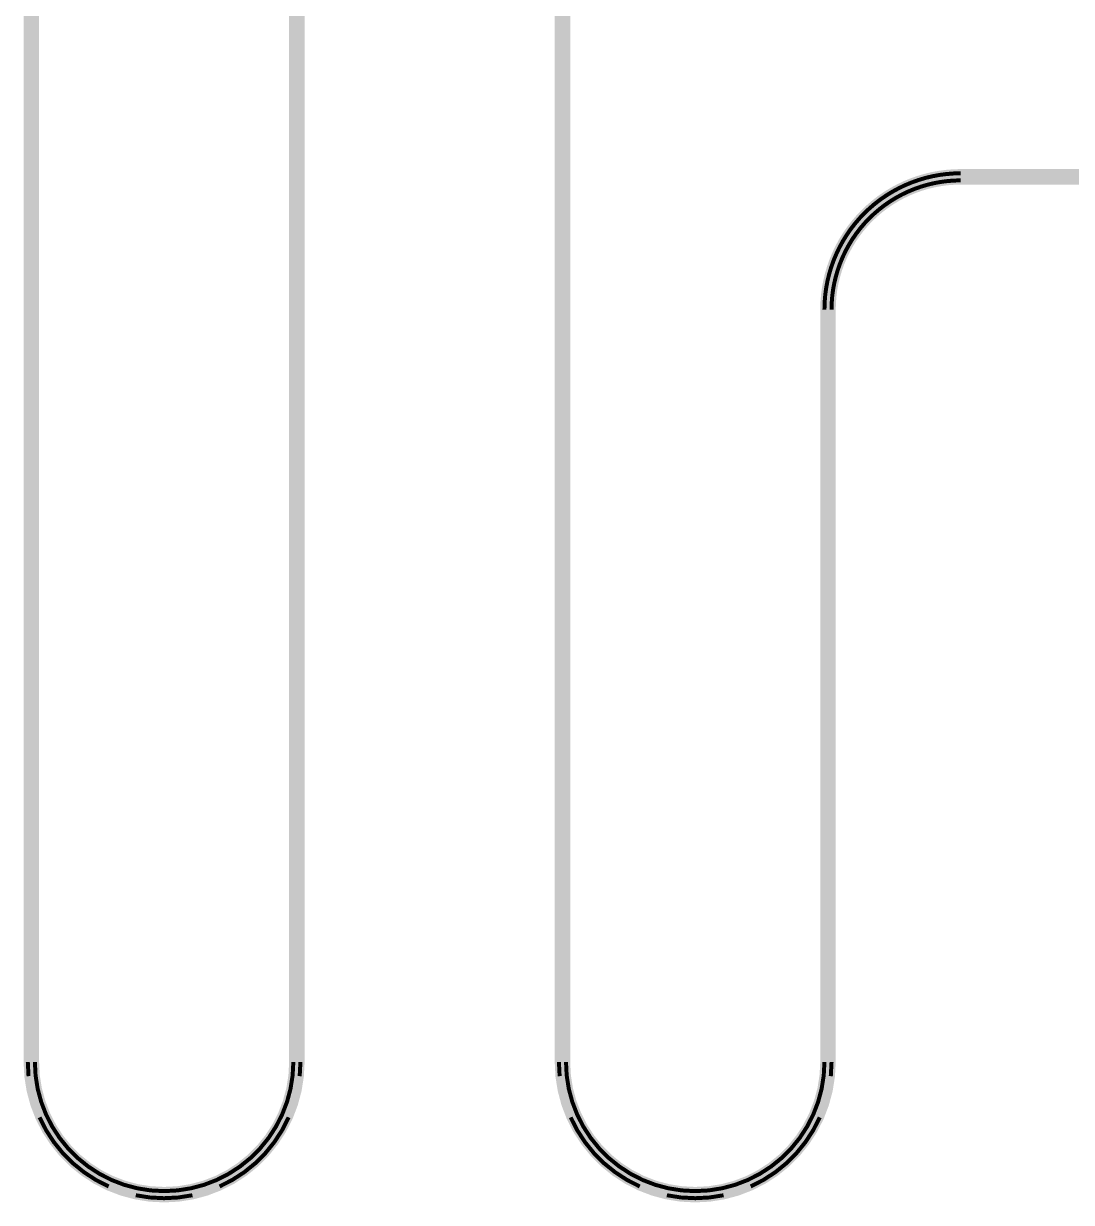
# Model space of a CAD drawing. Extents: x -200 to 7200, y -200 to 2100.
# Drawn here: x 4963.5 to 5200.2, y 718.2 to 984.6 of the extents above; entities that cross this region are included whole.
import ezdxf

# ---------------------------------------------------------------- set-up
doc = ezdxf.new("R2010")
doc.units = 0
doc.header["$MEASUREMENT"] = 0
doc.layers.get('0').update_dxf_attribs({"linetype": 'CONTINUOUS'})
doc.layers.add('GAP', color=1, linetype='CONTINUOUS')
doc.layers.add('PIN', color=2, linetype='CONTINUOUS')

# ---------------------------------------------------------------- blocks, each defined once
blk = doc.blocks.new('R2C1BGAP')
for points in [[(4966.99, 749.98), (4966.99, 1150.02), (4963.49, 749.98), (4963.49, 1150.02)], [(5023.49, 1150.02), (5023.49, 749.98), (5026.99, 1150.02), (5026.99, 749.98)], [(5086.99, 749.98), (5086.99, 1150.02), (5083.49, 749.98), (5083.49, 1150.02)], [(5170.27, 951.36), (5170.27, 951.36), (5168.64, 951.06)], [(5170.82, 947.9), (5170.27, 951.36), (5169.36, 947.63), (5168.64, 951.06)], [(5171.92, 951.58), (5171.92, 951.58), (5170.27, 951.36)], [(5172.28, 948.1), (5171.92, 951.58), (5170.82, 947.9), (5170.27, 951.36)], [(5173.58, 951.71), (5173.58, 951.71), (5171.92, 951.58)], [(5173.76, 948.21), (5173.58, 951.71), (5172.28, 948.1), (5171.92, 951.58)], [(5175.24, 951.75), (5175.24, 951.75), (5173.58, 951.71)], [(5175.24, 948.25), (5175.24, 951.75), (5173.76, 948.21), (5173.58, 951.71)], [(5225.24, 951.75), (5175.24, 951.75), (5225.24, 948.25), (5175.24, 948.25)], [(5162.32, 949.01), (5162.32, 949.01), (5160.82, 948.29)], [(5163.75, 945.81), (5162.32, 949.01), (5162.41, 945.17), (5160.82, 948.29)], [(5163.86, 949.64), (5163.86, 949.64), (5162.32, 949.01)], [(5165.11, 946.37), (5163.86, 949.64), (5163.75, 945.81), (5162.32, 949.01)], [(5165.43, 950.2), (5165.43, 950.2), (5163.86, 949.64)], [(5166.51, 946.87), (5165.43, 950.2), (5165.11, 946.37), (5163.86, 949.64)], [(5167.02, 950.67), (5167.02, 950.67), (5165.43, 950.2)], [(5167.93, 947.29), (5167.02, 950.67), (5166.51, 946.87), (5165.43, 950.2)], [(5168.64, 951.06), (5168.64, 951.06), (5167.02, 950.67)], [(5169.36, 947.63), (5168.64, 951.06), (5167.93, 947.29), (5167.02, 950.67)], [(5157.94, 946.63), (5157.94, 946.63), (5156.57, 945.69)], [(5159.85, 943.69), (5157.94, 946.63), (5158.63, 942.85), (5156.57, 945.69)], [(5159.36, 947.5), (5159.36, 947.5), (5157.94, 946.63)], [(5161.11, 944.47), (5159.36, 947.5), (5159.85, 943.69), (5157.94, 946.63)], [(5160.82, 948.29), (5160.82, 948.29), (5159.36, 947.5)], [(5162.41, 945.17), (5160.82, 948.29), (5161.11, 944.47), (5159.36, 947.5)], [(5163.75, 945.81), (5163.75, 945.81), (5162.41, 945.17)], [(5165.11, 946.37), (5165.11, 946.37), (5163.75, 945.81)], [(5166.51, 946.87), (5166.51, 946.87), (5165.11, 946.37)], [(5167.93, 947.29), (5167.93, 947.29), (5166.51, 946.87)], [(5169.36, 947.63), (5169.36, 947.63), (5167.93, 947.29)], [(5170.82, 947.9), (5170.82, 947.9), (5169.36, 947.63)], [(5172.28, 948.1), (5172.28, 948.1), (5170.82, 947.9)], [(5173.76, 948.21), (5173.76, 948.21), (5172.28, 948.1)], [(5175.24, 948.25), (5175.24, 948.25), (5173.76, 948.21)], [(5153.99, 943.59), (5153.99, 943.59), (5152.79, 942.45)], [(5156.33, 940.99), (5153.99, 943.59), (5155.26, 939.98), (5152.79, 942.45)], [(5155.26, 944.67), (5155.26, 944.67), (5153.99, 943.59)], [(5157.46, 941.95), (5155.26, 944.67), (5156.33, 940.99), (5153.99, 943.59)], [(5156.57, 945.69), (5156.57, 945.69), (5155.26, 944.67)], [(5158.63, 942.85), (5156.57, 945.69), (5157.46, 941.95), (5155.26, 944.67)], [(5159.85, 943.69), (5159.85, 943.69), (5158.63, 942.85)], [(5161.11, 944.47), (5161.11, 944.47), (5159.85, 943.69)], [(5162.41, 945.17), (5162.41, 945.17), (5161.11, 944.47)], [(5151.64, 941.24), (5151.64, 941.24), (5150.56, 939.98)], [(5154.24, 938.9), (5151.64, 941.24), (5153.28, 937.78), (5150.56, 939.98)], [(5152.79, 942.45), (5152.79, 942.45), (5151.64, 941.24)], [(5155.26, 939.98), (5152.79, 942.45), (5154.24, 938.9), (5151.64, 941.24)], [(5156.33, 940.99), (5156.33, 940.99), (5155.26, 939.98)], [(5157.46, 941.95), (5157.46, 941.95), (5156.33, 940.99)], [(5158.63, 942.85), (5158.63, 942.85), (5157.46, 941.95)], [(5149.55, 938.66), (5149.55, 938.66), (5148.61, 937.29)], [(5152.38, 936.6), (5149.55, 938.66), (5151.54, 935.39), (5148.61, 937.29)], [(5150.56, 939.98), (5150.56, 939.98), (5149.55, 938.66)], [(5153.28, 937.78), (5150.56, 939.98), (5152.38, 936.6), (5149.55, 938.66)], [(5153.28, 937.78), (5153.28, 937.78), (5152.38, 936.6)], [(5154.24, 938.9), (5154.24, 938.9), (5153.28, 937.78)], [(5155.26, 939.98), (5155.26, 939.98), (5154.24, 938.9)], [(5147.74, 935.87), (5147.74, 935.87), (5146.95, 934.41)], [(5150.77, 934.12), (5147.74, 935.87), (5150.07, 932.83), (5146.95, 934.41)], [(5148.61, 937.29), (5148.61, 937.29), (5147.74, 935.87)], [(5151.54, 935.39), (5148.61, 937.29), (5150.77, 934.12), (5147.74, 935.87)], [(5151.54, 935.39), (5151.54, 935.39), (5150.77, 934.12)], [(5152.38, 936.6), (5152.38, 936.6), (5151.54, 935.39)], [(5146.23, 932.91), (5146.23, 932.91), (5145.6, 931.38)], [(5149.43, 931.49), (5146.23, 932.91), (5148.86, 930.12), (5145.6, 931.38)], [(5146.95, 934.41), (5146.95, 934.41), (5146.23, 932.91)], [(5150.07, 932.83), (5146.95, 934.41), (5149.43, 931.49), (5146.23, 932.91)], [(5150.07, 932.83), (5150.07, 932.83), (5149.43, 931.49)], [(5150.77, 934.12), (5150.77, 934.12), (5150.07, 932.83)], [(5145.04, 929.81), (5145.04, 929.81), (5144.57, 928.22)], [(5148.37, 928.73), (5145.04, 929.81), (5147.95, 927.31), (5144.57, 928.22)], [(5145.6, 931.38), (5145.6, 931.38), (5145.04, 929.81)], [(5148.86, 930.12), (5145.6, 931.38), (5148.37, 928.73), (5145.04, 929.81)], [(5148.86, 930.12), (5148.86, 930.12), (5148.37, 928.73)], [(5149.43, 931.49), (5149.43, 931.49), (5148.86, 930.12)], [(5144.57, 928.22), (5144.57, 928.22), (5144.18, 926.6)], [(5147.95, 927.31), (5144.57, 928.22), (5147.6, 925.87), (5144.18, 926.6)], [(5147.95, 927.31), (5147.95, 927.31), (5147.6, 925.87)], [(5148.37, 928.73), (5148.37, 928.73), (5147.95, 927.31)], [(5143.88, 924.97), (5143.88, 924.97), (5143.66, 923.32)], [(5147.33, 924.42), (5143.88, 924.97), (5147.14, 922.95), (5143.66, 923.32)], [(5144.18, 926.6), (5144.18, 926.6), (5143.88, 924.97)], [(5147.6, 925.87), (5144.18, 926.6), (5147.33, 924.42), (5143.88, 924.97)], [(5147.6, 925.87), (5147.6, 925.87), (5147.33, 924.42)], [(5143.66, 923.32), (5143.66, 923.32), (5143.53, 921.66)], [(5147.14, 922.95), (5143.66, 923.32), (5147.03, 921.48), (5143.53, 921.66)], [(5147.14, 922.95), (5147.14, 922.95), (5147.03, 921.48)], [(5147.33, 924.42), (5147.33, 924.42), (5147.14, 922.95)], [(5143.53, 921.66), (5143.53, 921.66), (5143.49, 920)], [(5147.03, 921.48), (5143.53, 921.66), (5146.99, 920), (5143.49, 920)], [(5143.49, 920), (5143.49, 749.98), (5146.99, 920), (5146.99, 749.98)], [(5147.03, 921.48), (5147.03, 921.48), (5146.99, 920)], [(4963.66, 746.66), (4963.66, 746.66), (4963.49, 749.98)], [(4967.14, 747.02), (4963.66, 746.66), (4966.99, 749.98), (4963.49, 749.98)], [(4967.14, 747.02), (4967.14, 747.02), (4966.99, 749.98)], [(5023.49, 749.98), (5023.49, 749.98), (5023.33, 747.02)], [(5023.49, 749.98), (5026.99, 749.98), (5023.33, 747.02), (5026.81, 746.66)], [(5026.99, 749.98), (5026.99, 749.98), (5026.81, 746.66)], [(5083.66, 746.66), (5083.66, 746.66), (5083.49, 749.98)], [(5087.14, 747.02), (5083.66, 746.66), (5086.99, 749.98), (5083.49, 749.98)], [(5087.14, 747.02), (5087.14, 747.02), (5086.99, 749.98)], [(5143.49, 749.98), (5143.49, 749.98), (5143.33, 747.02)], [(5143.49, 749.98), (5146.99, 749.98), (5143.33, 747.02), (5146.81, 746.66)], [(5146.99, 749.98), (5146.99, 749.98), (5146.81, 746.66)], [(4967.6, 744.1), (4964.18, 743.38), (4967.14, 747.02), (4963.66, 746.66)], [(4964.18, 743.38), (4964.18, 743.38), (4963.66, 746.66)], [(4967.6, 744.1), (4967.6, 744.1), (4967.14, 747.02)], [(5023.33, 747.02), (5023.33, 747.02), (5022.87, 744.1)], [(5023.33, 747.02), (5026.81, 746.66), (5022.87, 744.1), (5026.29, 743.38)], [(5026.81, 746.66), (5026.81, 746.66), (5026.29, 743.38)], [(5087.6, 744.1), (5084.18, 743.38), (5087.14, 747.02), (5083.66, 746.66)], [(5084.18, 743.38), (5084.18, 743.38), (5083.66, 746.66)], [(5087.6, 744.1), (5087.6, 744.1), (5087.14, 747.02)], [(5143.33, 747.02), (5143.33, 747.02), (5142.87, 744.1)], [(5143.33, 747.02), (5146.81, 746.66), (5142.87, 744.1), (5146.29, 743.38)], [(5146.81, 746.66), (5146.81, 746.66), (5146.29, 743.38)], [(4968.37, 741.25), (4965.04, 740.17), (4967.6, 744.1), (4964.18, 743.38)], [(4965.04, 740.17), (4965.04, 740.17), (4964.18, 743.38)], [(4968.37, 741.25), (4968.37, 741.25), (4967.6, 744.1)], [(5022.87, 744.1), (5022.87, 744.1), (5022.1, 741.25)], [(5022.87, 744.1), (5026.29, 743.38), (5022.1, 741.25), (5025.43, 740.17)], [(5026.29, 743.38), (5026.29, 743.38), (5025.43, 740.17)], [(5088.37, 741.25), (5085.04, 740.17), (5087.6, 744.1), (5084.18, 743.38)], [(5085.04, 740.17), (5085.04, 740.17), (5084.18, 743.38)], [(5088.37, 741.25), (5088.37, 741.25), (5087.6, 744.1)], [(5142.87, 744.1), (5142.87, 744.1), (5142.1, 741.25)], [(5142.87, 744.1), (5146.29, 743.38), (5142.1, 741.25), (5145.43, 740.17)], [(5146.29, 743.38), (5146.29, 743.38), (5145.43, 740.17)], [(4969.43, 738.49), (4966.23, 737.06), (4968.37, 741.25), (4965.04, 740.17)], [(4969.43, 738.49), (4969.43, 738.49), (4968.37, 741.25)], [(5022.1, 741.25), (5022.1, 741.25), (5021.04, 738.49)], [(5022.1, 741.25), (5025.43, 740.17), (5021.04, 738.49), (5024.24, 737.06)], [(5089.43, 738.49), (5086.23, 737.06), (5088.37, 741.25), (5085.04, 740.17)], [(5089.43, 738.49), (5089.43, 738.49), (5088.37, 741.25)], [(5142.1, 741.25), (5142.1, 741.25), (5141.04, 738.49)], [(5142.1, 741.25), (5145.43, 740.17), (5141.04, 738.49), (5144.24, 737.06)], [(4966.23, 737.06), (4966.23, 737.06), (4965.04, 740.17)], [(4970.77, 735.85), (4967.74, 734.1), (4969.43, 738.49), (4966.23, 737.06)], [(4970.77, 735.85), (4970.77, 735.85), (4969.43, 738.49)], [(5021.04, 738.49), (5021.04, 738.49), (5019.7, 735.85)], [(5021.04, 738.49), (5024.24, 737.06), (5019.7, 735.85), (5022.73, 734.1)], [(5025.43, 740.17), (5025.43, 740.17), (5024.24, 737.06)], [(5086.23, 737.06), (5086.23, 737.06), (5085.04, 740.17)], [(5090.77, 735.85), (5087.74, 734.1), (5089.43, 738.49), (5086.23, 737.06)], [(5090.77, 735.85), (5090.77, 735.85), (5089.43, 738.49)], [(5141.04, 738.49), (5141.04, 738.49), (5139.7, 735.85)], [(5141.04, 738.49), (5144.24, 737.06), (5139.7, 735.85), (5142.73, 734.1)], [(5145.43, 740.17), (5145.43, 740.17), (5144.24, 737.06)], [(4967.74, 734.1), (4967.74, 734.1), (4966.23, 737.06)], [(4972.38, 733.37), (4969.55, 731.32), (4970.77, 735.85), (4967.74, 734.1)], [(4972.38, 733.37), (4972.38, 733.37), (4970.77, 735.85)], [(5019.7, 735.85), (5019.7, 735.85), (5018.09, 733.37)], [(5019.7, 735.85), (5022.73, 734.1), (5018.09, 733.37), (5020.92, 731.32)], [(5024.24, 737.06), (5024.24, 737.06), (5022.73, 734.1)], [(5087.74, 734.1), (5087.74, 734.1), (5086.23, 737.06)], [(5092.38, 733.37), (5089.55, 731.32), (5090.77, 735.85), (5087.74, 734.1)], [(5092.38, 733.37), (5092.38, 733.37), (5090.77, 735.85)], [(5139.7, 735.85), (5139.7, 735.85), (5138.09, 733.37)], [(5139.7, 735.85), (5142.73, 734.1), (5138.09, 733.37), (5140.92, 731.32)], [(5144.24, 737.06), (5144.24, 737.06), (5142.73, 734.1)], [(4969.55, 731.32), (4969.55, 731.32), (4967.74, 734.1)], [(4974.24, 731.07), (4971.64, 728.73), (4972.38, 733.37), (4969.55, 731.32)], [(4974.24, 731.07), (4974.24, 731.07), (4972.38, 733.37)], [(5018.09, 733.37), (5018.09, 733.37), (5016.23, 731.07)], [(5018.09, 733.37), (5020.92, 731.32), (5016.23, 731.07), (5018.83, 728.73)], [(5022.73, 734.1), (5022.73, 734.1), (5020.92, 731.32)], [(5089.55, 731.32), (5089.55, 731.32), (5087.74, 734.1)], [(5094.24, 731.07), (5091.64, 728.73), (5092.38, 733.37), (5089.55, 731.32)], [(5094.24, 731.07), (5094.24, 731.07), (5092.38, 733.37)], [(5138.09, 733.37), (5138.09, 733.37), (5136.23, 731.07)], [(5138.09, 733.37), (5140.92, 731.32), (5136.23, 731.07), (5138.83, 728.73)], [(5142.73, 734.1), (5142.73, 734.1), (5140.92, 731.32)], [(4971.64, 728.73), (4971.64, 728.73), (4969.55, 731.32)], [(4976.33, 728.98), (4973.99, 726.38), (4974.24, 731.07), (4971.64, 728.73)], [(4976.33, 728.98), (4976.33, 728.98), (4974.24, 731.07)], [(5016.23, 731.07), (5016.23, 731.07), (5014.14, 728.98)], [(5016.23, 731.07), (5018.83, 728.73), (5014.14, 728.98), (5016.48, 726.38)], [(5020.92, 731.32), (5020.92, 731.32), (5018.83, 728.73)], [(5091.64, 728.73), (5091.64, 728.73), (5089.55, 731.32)], [(5096.33, 728.98), (5093.99, 726.38), (5094.24, 731.07), (5091.64, 728.73)], [(5096.33, 728.98), (5096.33, 728.98), (5094.24, 731.07)], [(5136.23, 731.07), (5136.23, 731.07), (5134.14, 728.98)], [(5136.23, 731.07), (5138.83, 728.73), (5134.14, 728.98), (5136.48, 726.38)], [(5140.92, 731.32), (5140.92, 731.32), (5138.83, 728.73)], [(4973.99, 726.38), (4973.99, 726.38), (4971.64, 728.73)], [(4978.63, 727.12), (4976.57, 724.29), (4976.33, 728.98), (4973.99, 726.38)], [(4978.63, 727.12), (4978.63, 727.12), (4976.33, 728.98)], [(5014.14, 728.98), (5014.14, 728.98), (5011.84, 727.12)], [(5014.14, 728.98), (5016.48, 726.38), (5011.84, 727.12), (5013.9, 724.29)], [(5018.83, 728.73), (5018.83, 728.73), (5016.48, 726.38)], [(5093.99, 726.38), (5093.99, 726.38), (5091.64, 728.73)], [(5098.63, 727.12), (5096.57, 724.29), (5096.33, 728.98), (5093.99, 726.38)], [(5098.63, 727.12), (5098.63, 727.12), (5096.33, 728.98)], [(5134.14, 728.98), (5134.14, 728.98), (5131.84, 727.12)], [(5134.14, 728.98), (5136.48, 726.38), (5131.84, 727.12), (5133.9, 724.29)], [(5138.83, 728.73), (5138.83, 728.73), (5136.48, 726.38)], [(4976.57, 724.29), (4976.57, 724.29), (4973.99, 726.38)], [(4981.11, 725.51), (4979.36, 722.48), (4978.63, 727.12), (4976.57, 724.29)], [(4981.11, 725.51), (4981.11, 725.51), (4978.63, 727.12)], [(4983.75, 724.17), (4982.32, 720.97), (4981.11, 725.51), (4979.36, 722.48)], [(4983.75, 724.17), (4983.75, 724.17), (4981.11, 725.51)], [(5009.36, 725.51), (5009.36, 725.51), (5006.73, 724.17)], [(5009.36, 725.51), (5011.11, 722.48), (5006.73, 724.17), (5008.15, 720.97)], [(5011.84, 727.12), (5011.84, 727.12), (5009.36, 725.51)], [(5011.84, 727.12), (5013.9, 724.29), (5009.36, 725.51), (5011.11, 722.48)], [(5016.48, 726.38), (5016.48, 726.38), (5013.9, 724.29)], [(5096.57, 724.29), (5096.57, 724.29), (5093.99, 726.38)], [(5101.11, 725.51), (5099.36, 722.48), (5098.63, 727.12), (5096.57, 724.29)], [(5101.11, 725.51), (5101.11, 725.51), (5098.63, 727.12)], [(5103.75, 724.17), (5102.32, 720.97), (5101.11, 725.51), (5099.36, 722.48)], [(5103.75, 724.17), (5103.75, 724.17), (5101.11, 725.51)], [(5129.36, 725.51), (5129.36, 725.51), (5126.73, 724.17)], [(5129.36, 725.51), (5131.11, 722.48), (5126.73, 724.17), (5128.15, 720.97)], [(5131.84, 727.12), (5131.84, 727.12), (5129.36, 725.51)], [(5131.84, 727.12), (5133.9, 724.29), (5129.36, 725.51), (5131.11, 722.48)], [(5136.48, 726.38), (5136.48, 726.38), (5133.9, 724.29)], [(4979.36, 722.48), (4979.36, 722.48), (4976.57, 724.29)], [(4982.32, 720.97), (4982.32, 720.97), (4979.36, 722.48)], [(4986.51, 723.11), (4985.43, 719.78), (4983.75, 724.17), (4982.32, 720.97)], [(4986.51, 723.11), (4986.51, 723.11), (4983.75, 724.17)], [(4989.36, 722.35), (4988.64, 718.92), (4986.51, 723.11), (4985.43, 719.78)], [(4989.36, 722.35), (4989.36, 722.35), (4986.51, 723.11)], [(4992.28, 721.88), (4991.92, 718.4), (4989.36, 722.35), (4988.64, 718.92)], [(4992.28, 721.88), (4992.28, 721.88), (4989.36, 722.35)], [(5001.11, 722.35), (5001.11, 722.35), (4998.19, 721.88)], [(5001.11, 722.35), (5001.84, 718.92), (4998.19, 721.88), (4998.56, 718.4)], [(5003.97, 723.11), (5003.97, 723.11), (5001.11, 722.35)], [(5003.97, 723.11), (5005.05, 719.78), (5001.11, 722.35), (5001.84, 718.92)], [(5006.73, 724.17), (5006.73, 724.17), (5003.97, 723.11)], [(5006.73, 724.17), (5008.15, 720.97), (5003.97, 723.11), (5005.05, 719.78)], [(5011.11, 722.48), (5011.11, 722.48), (5008.15, 720.97)], [(5013.9, 724.29), (5013.9, 724.29), (5011.11, 722.48)], [(5099.36, 722.48), (5099.36, 722.48), (5096.57, 724.29)], [(5102.32, 720.97), (5102.32, 720.97), (5099.36, 722.48)], [(5106.51, 723.11), (5105.43, 719.78), (5103.75, 724.17), (5102.32, 720.97)], [(5106.51, 723.11), (5106.51, 723.11), (5103.75, 724.17)], [(5109.36, 722.35), (5108.64, 718.92), (5106.51, 723.11), (5105.43, 719.78)], [(5109.36, 722.35), (5109.36, 722.35), (5106.51, 723.11)], [(5112.28, 721.88), (5111.92, 718.4), (5109.36, 722.35), (5108.64, 718.92)], [(5112.28, 721.88), (5112.28, 721.88), (5109.36, 722.35)], [(5121.11, 722.35), (5121.11, 722.35), (5118.19, 721.88)], [(5121.11, 722.35), (5121.84, 718.92), (5118.19, 721.88), (5118.56, 718.4)], [(5123.97, 723.11), (5123.97, 723.11), (5121.11, 722.35)], [(5123.97, 723.11), (5125.05, 719.78), (5121.11, 722.35), (5121.84, 718.92)], [(5126.73, 724.17), (5126.73, 724.17), (5123.97, 723.11)], [(5126.73, 724.17), (5128.15, 720.97), (5123.97, 723.11), (5125.05, 719.78)], [(5131.11, 722.48), (5131.11, 722.48), (5128.15, 720.97)], [(5133.9, 724.29), (5133.9, 724.29), (5131.11, 722.48)], [(4985.43, 719.78), (4985.43, 719.78), (4982.32, 720.97)], [(4988.64, 718.92), (4988.64, 718.92), (4985.43, 719.78)], [(4995.24, 721.73), (4995.24, 718.23), (4992.28, 721.88), (4991.92, 718.4)], [(4995.24, 721.73), (4995.24, 721.73), (4992.28, 721.88)], [(4998.19, 721.88), (4998.19, 721.88), (4995.24, 721.73)], [(4998.19, 721.88), (4998.56, 718.4), (4995.24, 721.73), (4995.24, 718.23)], [(5005.05, 719.78), (5005.05, 719.78), (5001.84, 718.92)], [(5008.15, 720.97), (5008.15, 720.97), (5005.05, 719.78)], [(5105.43, 719.78), (5105.43, 719.78), (5102.32, 720.97)], [(5108.64, 718.92), (5108.64, 718.92), (5105.43, 719.78)], [(5115.24, 721.73), (5115.24, 718.23), (5112.28, 721.88), (5111.92, 718.4)], [(5115.24, 721.73), (5115.24, 721.73), (5112.28, 721.88)], [(5118.19, 721.88), (5118.19, 721.88), (5115.24, 721.73)], [(5118.19, 721.88), (5118.56, 718.4), (5115.24, 721.73), (5115.24, 718.23)], [(5125.05, 719.78), (5125.05, 719.78), (5121.84, 718.92)], [(5128.15, 720.97), (5128.15, 720.97), (5125.05, 719.78)], [(4991.92, 718.4), (4991.92, 718.4), (4988.64, 718.92)], [(4995.24, 718.23), (4995.24, 718.23), (4991.92, 718.4)], [(4998.56, 718.4), (4998.56, 718.4), (4995.24, 718.23)], [(5001.84, 718.92), (5001.84, 718.92), (4998.56, 718.4)], [(5111.92, 718.4), (5111.92, 718.4), (5108.64, 718.92)], [(5115.24, 718.23), (5115.24, 718.23), (5111.92, 718.4)], [(5118.56, 718.4), (5118.56, 718.4), (5115.24, 718.23)], [(5121.84, 718.92), (5121.84, 718.92), (5118.56, 718.4)]]:
    blk.add_solid(points)
blk = doc.blocks.new('R2C1BPIN')
for points in [[(4964.89, 749.98), (4964.89, 1150.02), (4963.99, 749.98), (4963.99, 1150.02)], [(4965.59, 749.98), (4965.59, 1150.02), (4966.49, 749.98), (4966.49, 1150.02)], [(5024.89, 1150.02), (5024.89, 749.98), (5023.99, 1150.02), (5023.99, 749.98)], [(5025.59, 1150.02), (5025.59, 749.98), (5026.49, 1150.02), (5026.49, 749.98)], [(5084.89, 749.98), (5084.89, 1150.02), (5083.99, 749.98), (5083.99, 1150.02)], [(5085.59, 749.98), (5085.59, 1150.02), (5086.49, 749.98), (5086.49, 1150.02)], [(5172.06, 950.18), (5171.97, 951.08), (5170.49, 949.98), (5170.35, 950.87)], [(5173.65, 950.31), (5173.6, 951.21), (5172.06, 950.18), (5171.97, 951.08)], [(5175.24, 950.35), (5175.24, 951.25), (5173.65, 950.31), (5173.6, 951.21)], [(5225.24, 950.35), (5175.24, 950.35), (5225.24, 951.25), (5175.24, 951.25)], [(5162.89, 947.73), (5162.53, 948.55), (5161.46, 947.04), (5161.05, 947.84)], [(5164.36, 948.33), (5164.04, 949.17), (5162.89, 947.73), (5162.53, 948.55)], [(5165.86, 948.86), (5165.58, 949.72), (5164.36, 948.33), (5164.04, 949.17)], [(5167.38, 949.32), (5167.15, 950.19), (5165.86, 948.86), (5165.58, 949.72)], [(5167.8, 947.77), (5167.56, 948.64), (5166.35, 947.34), (5166.07, 948.2)], [(5168.93, 949.69), (5168.74, 950.57), (5167.38, 949.32), (5167.15, 950.19)], [(5169.26, 948.12), (5169.07, 949), (5167.8, 947.77), (5167.56, 948.64)], [(5170.49, 949.98), (5170.35, 950.87), (5168.93, 949.69), (5168.74, 950.57)], [(5170.74, 948.4), (5170.6, 949.28), (5169.26, 948.12), (5169.07, 949)], [(5172.23, 948.59), (5172.14, 949.49), (5170.74, 948.4), (5170.6, 949.28)], [(5173.73, 948.71), (5173.68, 949.61), (5172.23, 948.59), (5172.14, 949.49)], [(5175.24, 948.75), (5175.24, 949.65), (5173.73, 948.71), (5173.68, 949.61)], [(5225.24, 949.65), (5175.24, 949.65), (5225.24, 948.75), (5175.24, 948.75)], [(5158.71, 945.45), (5158.22, 946.21), (5157.4, 944.55), (5156.87, 945.28)], [(5160.06, 946.28), (5159.61, 947.06), (5158.71, 945.45), (5158.22, 946.21)], [(5161.46, 947.04), (5161.05, 947.84), (5160.06, 946.28), (5159.61, 947.06)], [(5162.18, 945.62), (5161.78, 946.42), (5160.86, 944.9), (5160.41, 945.68)], [(5163.54, 946.26), (5163.18, 947.09), (5162.18, 945.62), (5161.78, 946.42)], [(5164.93, 946.84), (5164.61, 947.68), (5163.54, 946.26), (5163.18, 947.09)], [(5166.35, 947.34), (5166.07, 948.2), (5164.93, 946.84), (5164.61, 947.68)], [(5154.93, 942.55), (5154.33, 943.22), (5153.78, 941.46), (5153.14, 942.1)], [(5156.14, 943.59), (5155.57, 944.29), (5154.93, 942.55), (5154.33, 943.22)], [(5157.4, 944.55), (5156.87, 945.28), (5156.14, 943.59), (5155.57, 944.29)], [(5158.34, 943.26), (5157.81, 943.99), (5157.14, 942.34), (5156.58, 943.04)], [(5159.58, 944.11), (5159.09, 944.87), (5158.34, 943.26), (5157.81, 943.99)], [(5160.86, 944.9), (5160.41, 945.68), (5159.58, 944.11), (5159.09, 944.87)], [(5152.68, 940.31), (5152.01, 940.91), (5151.65, 939.1), (5150.95, 939.67)], [(5153.78, 941.46), (5153.14, 942.1), (5152.68, 940.31), (5152.01, 940.91)], [(5154.91, 940.33), (5154.27, 940.97), (5153.87, 939.24), (5153.2, 939.84)], [(5156, 941.37), (5155.4, 942.03), (5154.91, 940.33), (5154.27, 940.97)], [(5157.14, 942.34), (5156.58, 943.04), (5156, 941.37), (5155.4, 942.03)], [(5150.68, 937.84), (5149.95, 938.37), (5149.78, 936.53), (5149.03, 937.02)], [(5151.65, 939.1), (5150.95, 939.67), (5150.68, 937.84), (5149.95, 938.37)], [(5152.89, 938.09), (5152.19, 938.66), (5151.98, 936.9), (5151.25, 937.43)], [(5153.87, 939.24), (5153.2, 939.84), (5152.89, 938.09), (5152.19, 938.66)], [(5148.95, 935.17), (5148.17, 935.62), (5148.19, 933.78), (5147.39, 934.19)], [(5149.78, 936.53), (5149.03, 937.02), (5148.95, 935.17), (5148.17, 935.62)], [(5151.12, 935.66), (5150.37, 936.15), (5150.34, 934.38), (5149.56, 934.83)], [(5151.98, 936.9), (5151.25, 937.43), (5151.12, 935.66), (5150.37, 936.15)], [(5147.51, 932.34), (5146.69, 932.71), (5146.9, 930.88), (5146.06, 931.2)], [(5148.19, 933.78), (5147.39, 934.19), (5147.51, 932.34), (5146.69, 932.71)], [(5149.62, 933.05), (5148.82, 933.46), (5148.97, 931.69), (5148.15, 932.06)], [(5150.34, 934.38), (5149.56, 934.83), (5149.62, 933.05), (5148.82, 933.46)], [(5146.9, 930.88), (5146.06, 931.2), (5146.37, 929.38), (5145.52, 929.66)], [(5148.4, 930.3), (5147.56, 930.63), (5147.89, 928.88), (5147.04, 929.16)], [(5148.97, 931.69), (5148.15, 932.06), (5148.4, 930.3), (5147.56, 930.63)], [(5145.92, 927.86), (5145.05, 928.09), (5145.55, 926.31), (5144.67, 926.5)], [(5146.37, 929.38), (5145.52, 929.66), (5145.92, 927.86), (5145.05, 928.09)], [(5147.47, 927.44), (5146.6, 927.67), (5147.11, 925.98), (5146.23, 926.16)], [(5147.89, 928.88), (5147.04, 929.16), (5147.47, 927.44), (5146.6, 927.67)], [(5145.26, 924.75), (5144.37, 924.89), (5145.05, 923.17), (5144.16, 923.27)], [(5145.55, 926.31), (5144.67, 926.5), (5145.26, 924.75), (5144.37, 924.89)], [(5146.84, 924.5), (5145.95, 924.64), (5146.64, 923.01), (5145.75, 923.1)], [(5147.11, 925.98), (5146.23, 926.16), (5146.84, 924.5), (5145.95, 924.64)], [(5145.05, 923.17), (5144.16, 923.27), (5144.93, 921.59), (5144.03, 921.64)], [(5146.64, 923.01), (5145.75, 923.1), (5146.53, 921.5), (5145.63, 921.55)], [(5144.93, 921.59), (5144.03, 921.64), (5144.89, 920), (5143.99, 920)], [(5144.89, 920), (5144.89, 749.98), (5143.99, 920), (5143.99, 749.98)], [(5146.53, 921.5), (5145.63, 921.55), (5146.49, 920), (5145.59, 920)], [(5145.59, 920), (5145.59, 749.98), (5146.49, 920), (5146.49, 749.98)], [(4965.05, 746.81), (4964.16, 746.71), (4964.89, 749.98), (4963.99, 749.98)], [(4966.64, 746.97), (4965.75, 746.88), (4966.49, 749.98), (4965.59, 749.98)], [(5023.99, 749.98), (5024.89, 749.98), (5023.83, 746.97), (5024.72, 746.88)], [(5025.59, 749.98), (5026.49, 749.98), (5025.42, 746.81), (5026.32, 746.71)], [(5085.05, 746.81), (5084.16, 746.71), (5084.89, 749.98), (5083.99, 749.98)], [(5086.64, 746.97), (5085.75, 746.88), (5086.49, 749.98), (5085.59, 749.98)], [(5143.99, 749.98), (5144.89, 749.98), (5143.83, 746.97), (5144.72, 746.88)], [(5145.59, 749.98), (5146.49, 749.98), (5145.42, 746.81), (5146.32, 746.71)], [(4965.55, 743.67), (4964.67, 743.48), (4965.05, 746.81), (4964.16, 746.71)], [(4967.11, 744), (4966.23, 743.81), (4966.64, 746.97), (4965.75, 746.88)], [(5023.83, 746.97), (5024.72, 746.88), (5023.36, 744), (5024.24, 743.81)], [(5025.42, 746.81), (5026.32, 746.71), (5024.92, 743.67), (5025.8, 743.48)], [(5085.55, 743.67), (5084.67, 743.48), (5085.05, 746.81), (5084.16, 746.71)], [(5087.11, 744), (5086.23, 743.81), (5086.64, 746.97), (5085.75, 746.88)], [(5143.83, 746.97), (5144.72, 746.88), (5143.36, 744), (5144.24, 743.81)], [(5145.42, 746.81), (5146.32, 746.71), (5144.92, 743.67), (5145.8, 743.48)], [(4966.37, 740.6), (4965.52, 740.32), (4965.55, 743.67), (4964.67, 743.48)], [(4967.89, 741.09), (4967.04, 740.82), (4967.11, 744), (4966.23, 743.81)], [(5023.36, 744), (5024.24, 743.81), (5022.58, 741.09), (5023.44, 740.82)], [(5024.92, 743.67), (5025.8, 743.48), (5024.1, 740.6), (5024.96, 740.32)], [(5086.37, 740.6), (5085.52, 740.32), (5085.55, 743.67), (5084.67, 743.48)], [(5087.89, 741.09), (5087.04, 740.82), (5087.11, 744), (5086.23, 743.81)], [(5143.36, 744), (5144.24, 743.81), (5142.58, 741.09), (5143.44, 740.82)], [(5144.92, 743.67), (5145.8, 743.48), (5144.1, 740.6), (5144.96, 740.32)], [(4968.97, 738.28), (4968.15, 737.92), (4967.89, 741.09), (4967.04, 740.82)], [(5022.58, 741.09), (5023.44, 740.82), (5021.5, 738.28), (5022.32, 737.92)], [(5088.97, 738.28), (5088.15, 737.92), (5087.89, 741.09), (5087.04, 740.82)], [(5142.58, 741.09), (5143.44, 740.82), (5141.5, 738.28), (5142.32, 737.92)], [(4967.51, 737.63), (4966.69, 737.27), (4966.37, 740.6), (4965.52, 740.32)], [(4970.34, 735.6), (4969.56, 735.15), (4968.97, 738.28), (4968.15, 737.92)], [(5021.5, 738.28), (5022.32, 737.92), (5020.13, 735.6), (5020.91, 735.15)], [(5024.1, 740.6), (5024.96, 740.32), (5022.96, 737.63), (5023.79, 737.27)], [(5087.51, 737.63), (5086.69, 737.27), (5086.37, 740.6), (5085.52, 740.32)], [(5090.34, 735.6), (5089.56, 735.15), (5088.97, 738.28), (5088.15, 737.92)], [(5141.5, 738.28), (5142.32, 737.92), (5140.13, 735.6), (5140.91, 735.15)], [(5144.1, 740.6), (5144.96, 740.32), (5142.96, 737.63), (5143.79, 737.27)], [(4968.95, 734.8), (4968.17, 734.35), (4967.51, 737.63), (4966.69, 737.27)], [(4971.98, 733.08), (4971.25, 732.55), (4970.34, 735.6), (4969.56, 735.15)], [(5020.13, 735.6), (5020.91, 735.15), (5018.5, 733.08), (5019.22, 732.55)], [(5022.96, 737.63), (5023.79, 737.27), (5021.52, 734.8), (5022.3, 734.35)], [(5088.95, 734.8), (5088.17, 734.35), (5087.51, 737.63), (5086.69, 737.27)], [(5091.98, 733.08), (5091.25, 732.55), (5090.34, 735.6), (5089.56, 735.15)], [(5140.13, 735.6), (5140.91, 735.15), (5138.5, 733.08), (5139.22, 732.55)], [(5142.96, 737.63), (5143.79, 737.27), (5141.52, 734.8), (5142.3, 734.35)], [(4970.68, 732.14), (4969.95, 731.61), (4968.95, 734.8), (4968.17, 734.35)], [(4973.87, 730.74), (4973.2, 730.14), (4971.98, 733.08), (4971.25, 732.55)], [(5018.5, 733.08), (5019.22, 732.55), (5016.6, 730.74), (5017.27, 730.14)], [(5021.52, 734.8), (5022.3, 734.35), (5019.79, 732.14), (5020.52, 731.61)], [(5090.68, 732.14), (5089.95, 731.61), (5088.95, 734.8), (5088.17, 734.35)], [(5093.87, 730.74), (5093.2, 730.14), (5091.98, 733.08), (5091.25, 732.55)], [(5138.5, 733.08), (5139.22, 732.55), (5136.6, 730.74), (5137.27, 730.14)], [(5141.52, 734.8), (5142.3, 734.35), (5139.79, 732.14), (5140.52, 731.61)], [(4972.68, 729.67), (4972.01, 729.07), (4970.68, 732.14), (4969.95, 731.61)], [(4976, 728.61), (4975.4, 727.94), (4973.87, 730.74), (4973.2, 730.14)], [(5016.6, 730.74), (5017.27, 730.14), (5014.47, 728.61), (5015.08, 727.94)], [(5019.79, 732.14), (5020.52, 731.61), (5017.79, 729.67), (5018.46, 729.07)], [(5092.68, 729.67), (5092.01, 729.07), (5090.68, 732.14), (5089.95, 731.61)], [(5096, 728.61), (5095.4, 727.94), (5093.87, 730.74), (5093.2, 730.14)], [(5136.6, 730.74), (5137.27, 730.14), (5134.47, 728.61), (5135.08, 727.94)], [(5139.79, 732.14), (5140.52, 731.61), (5137.79, 729.67), (5138.46, 729.07)], [(4974.93, 727.42), (4974.33, 726.75), (4972.68, 729.67), (4972.01, 729.07)], [(4977.4, 725.42), (4976.87, 724.7), (4974.93, 727.42), (4974.33, 726.75)], [(4978.34, 726.72), (4977.81, 725.99), (4976, 728.61), (4975.4, 727.94)], [(5014.47, 728.61), (5015.08, 727.94), (5012.14, 726.72), (5012.66, 725.99)], [(5015.54, 727.42), (5016.15, 726.75), (5013.08, 725.42), (5013.61, 724.7)], [(5017.79, 729.67), (5018.46, 729.07), (5015.54, 727.42), (5016.15, 726.75)], [(5094.93, 727.42), (5094.33, 726.75), (5092.68, 729.67), (5092.01, 729.07)], [(5097.4, 725.42), (5096.87, 724.7), (5094.93, 727.42), (5094.33, 726.75)], [(5098.34, 726.72), (5097.81, 725.99), (5096, 728.61), (5095.4, 727.94)], [(5134.47, 728.61), (5135.08, 727.94), (5132.14, 726.72), (5132.66, 725.99)], [(5135.54, 727.42), (5136.15, 726.75), (5133.08, 725.42), (5133.61, 724.7)], [(5137.79, 729.67), (5138.46, 729.07), (5135.54, 727.42), (5136.15, 726.75)], [(4980.06, 723.69), (4979.61, 722.91), (4977.4, 725.42), (4976.87, 724.7)], [(4980.86, 725.08), (4980.41, 724.3), (4978.34, 726.72), (4977.81, 725.99)], [(4983.54, 723.71), (4983.18, 722.89), (4980.86, 725.08), (4980.41, 724.3)], [(5009.61, 725.08), (5010.06, 724.3), (5006.93, 723.71), (5007.3, 722.89)], [(5012.14, 726.72), (5012.66, 725.99), (5009.61, 725.08), (5010.06, 724.3)], [(5013.08, 725.42), (5013.61, 724.7), (5010.41, 723.69), (5010.86, 722.91)], [(5100.06, 723.69), (5099.61, 722.91), (5097.4, 725.42), (5096.87, 724.7)], [(5100.86, 725.08), (5100.41, 724.3), (5098.34, 726.72), (5097.81, 725.99)], [(5103.54, 723.71), (5103.18, 722.89), (5100.86, 725.08), (5100.41, 724.3)], [(5129.61, 725.08), (5130.06, 724.3), (5126.93, 723.71), (5127.3, 722.89)], [(5132.14, 726.72), (5132.66, 725.99), (5129.61, 725.08), (5130.06, 724.3)], [(5133.08, 725.42), (5133.61, 724.7), (5130.41, 723.69), (5130.86, 722.91)], [(4982.89, 722.25), (4982.53, 721.43), (4980.06, 723.69), (4979.61, 722.91)], [(4985.86, 721.11), (4985.58, 720.26), (4982.89, 722.25), (4982.53, 721.43)], [(4986.35, 722.63), (4986.07, 721.78), (4983.54, 723.71), (4983.18, 722.89)], [(4989.26, 721.86), (4989.07, 720.98), (4986.35, 722.63), (4986.07, 721.78)], [(5004.12, 722.63), (5004.4, 721.78), (5001.21, 721.86), (5001.4, 720.98)], [(5006.93, 723.71), (5007.3, 722.89), (5004.12, 722.63), (5004.4, 721.78)], [(5007.58, 722.25), (5007.95, 721.43), (5004.62, 721.11), (5004.89, 720.26)], [(5010.41, 723.69), (5010.86, 722.91), (5007.58, 722.25), (5007.95, 721.43)], [(5102.89, 722.25), (5102.53, 721.43), (5100.06, 723.69), (5099.61, 722.91)], [(5105.86, 721.11), (5105.58, 720.26), (5102.89, 722.25), (5102.53, 721.43)], [(5106.35, 722.63), (5106.07, 721.78), (5103.54, 723.71), (5103.18, 722.89)], [(5109.26, 721.86), (5109.07, 720.98), (5106.35, 722.63), (5106.07, 721.78)], [(5124.12, 722.63), (5124.4, 721.78), (5121.21, 721.86), (5121.4, 720.98)], [(5126.93, 723.71), (5127.3, 722.89), (5124.12, 722.63), (5124.4, 721.78)], [(5127.58, 722.25), (5127.95, 721.43), (5124.62, 721.11), (5124.89, 720.26)], [(5130.41, 723.69), (5130.86, 722.91), (5127.58, 722.25), (5127.95, 721.43)], [(4988.93, 720.29), (4988.74, 719.41), (4985.86, 721.11), (4985.58, 720.26)], [(4992.06, 719.79), (4991.97, 718.9), (4988.93, 720.29), (4988.74, 719.41)], [(4992.23, 721.39), (4992.14, 720.49), (4989.26, 721.86), (4989.07, 720.98)], [(4995.24, 719.63), (4995.24, 718.73), (4992.06, 719.79), (4991.97, 718.9)], [(4995.24, 721.23), (4995.24, 720.33), (4992.23, 721.39), (4992.14, 720.49)], [(4998.24, 721.39), (4998.34, 720.49), (4995.24, 721.23), (4995.24, 720.33)], [(4998.41, 719.79), (4998.5, 718.9), (4995.24, 719.63), (4995.24, 718.73)], [(5001.21, 721.86), (5001.4, 720.98), (4998.24, 721.39), (4998.34, 720.49)], [(5001.55, 720.29), (5001.73, 719.41), (4998.41, 719.79), (4998.5, 718.9)], [(5004.62, 721.11), (5004.89, 720.26), (5001.55, 720.29), (5001.73, 719.41)], [(5108.93, 720.29), (5108.74, 719.41), (5105.86, 721.11), (5105.58, 720.26)], [(5112.06, 719.79), (5111.97, 718.9), (5108.93, 720.29), (5108.74, 719.41)], [(5112.23, 721.39), (5112.14, 720.49), (5109.26, 721.86), (5109.07, 720.98)], [(5115.24, 719.63), (5115.24, 718.73), (5112.06, 719.79), (5111.97, 718.9)], [(5115.24, 721.23), (5115.24, 720.33), (5112.23, 721.39), (5112.14, 720.49)], [(5118.24, 721.39), (5118.34, 720.49), (5115.24, 721.23), (5115.24, 720.33)], [(5118.41, 719.79), (5118.5, 718.9), (5115.24, 719.63), (5115.24, 718.73)], [(5121.21, 721.86), (5121.4, 720.98), (5118.24, 721.39), (5118.34, 720.49)], [(5121.55, 720.29), (5121.73, 719.41), (5118.41, 719.79), (5118.5, 718.9)], [(5124.62, 721.11), (5124.89, 720.26), (5121.55, 720.29), (5121.73, 719.41)]]:
    blk.add_solid(points)

msp = doc.modelspace()

# ---------------------------------------------------------------- block references
at = {"layer": 'GAP'}
msp.add_blockref('R2C1BGAP', (0, 0), dxfattribs=at)
at = {"layer": 'PIN'}
msp.add_blockref('R2C1BPIN', (0, 0), dxfattribs=at)

doc.saveas('drawing.dxf')
